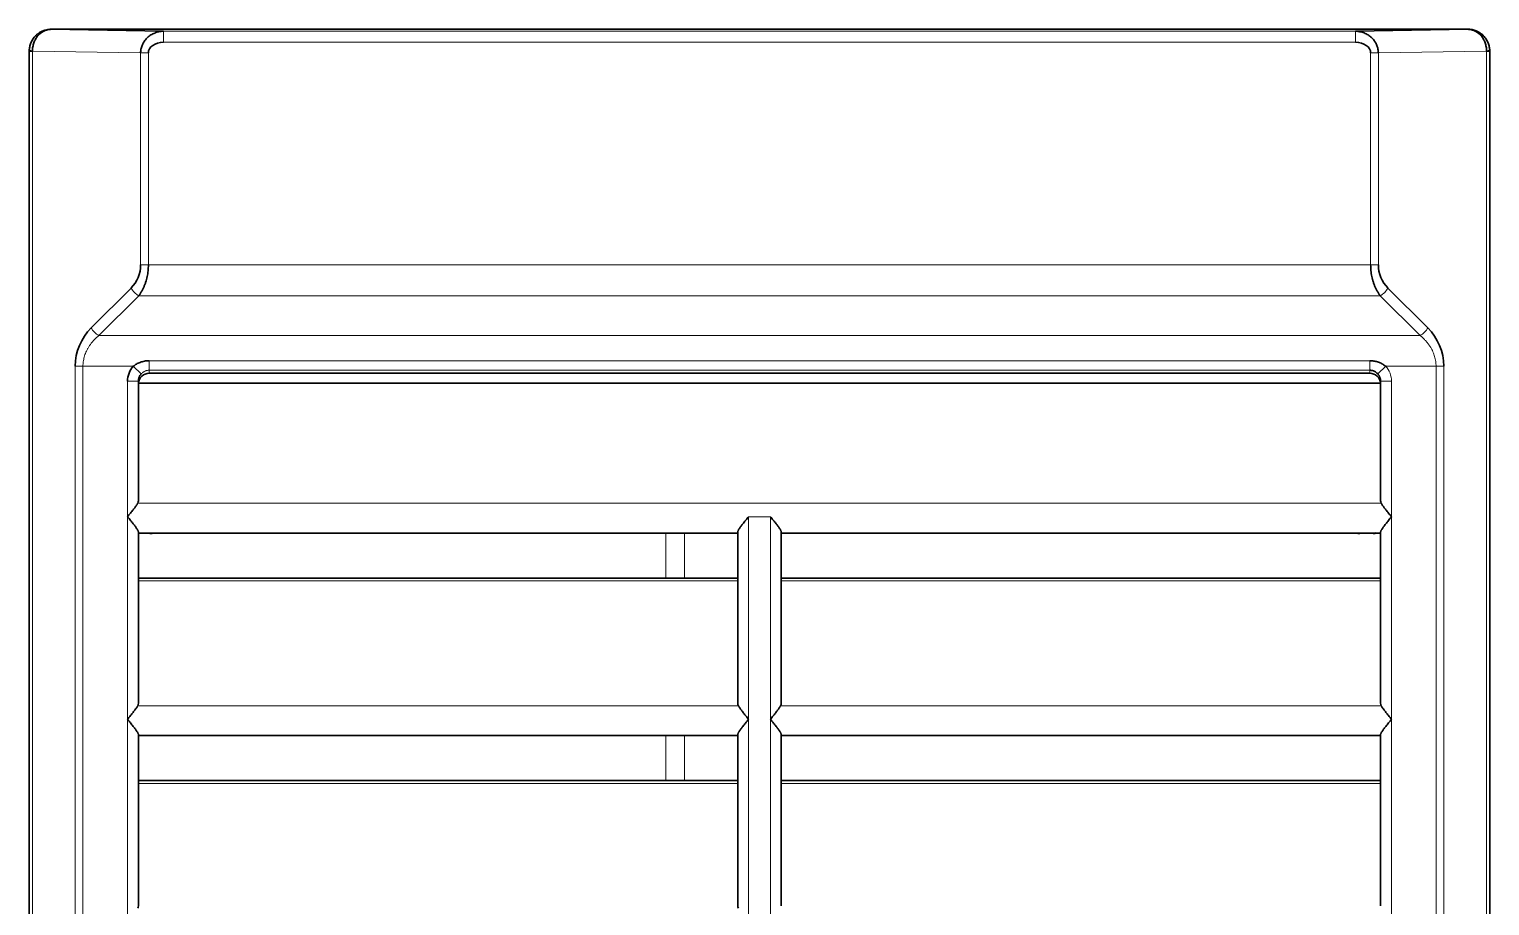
# Model space of a CAD drawing. Header units: inches. Extents: x -1096 to 3103, y -191 to 3207.
# Drawn here: x 2688.4 to 2755.4, y 1325 to 1365.3 of the extents above; entities that cross this region are included whole.
import ezdxf

# ---------------------------------------------------------------- set-up
doc = ezdxf.new("R2010")
doc.units = ezdxf.units.IN

msp = doc.modelspace()

# ---------------------------------------------------------------- linework, layer by layer
at = {"lineweight": 13}
for p, q in [((2689.364, 1365.285), (2689.37, 1365.291)), ((2694.525, 1365.194), (2749.214, 1365.194)), ((2694.525, 1365.194), (2694.525, 1364.695)), ((2749.214, 1365.194), (2749.214, 1364.695)), ((2754.369, 1365.291), (2754.375, 1365.285)), ((2694.525, 1364.695), (2749.214, 1364.695)), ((2688.507, 1364.287), (2693.473, 1364.201)), ((2688.507, 1364.281), (2688.507, 1252.808)), ((2693.473, 1354.469), (2693.473, 1364.201)), ((2693.473, 1364.201), (2693.827, 1364.201)), ((2693.827, 1354.469), (2693.827, 1364.201)), ((2749.913, 1364.201), (2749.913, 1354.469)), ((2750.266, 1364.201), (2749.913, 1364.201)), ((2750.266, 1364.201), (2755.233, 1364.287)), ((2750.266, 1364.201), (2750.266, 1354.469)), ((2755.233, 1252.808), (2755.233, 1364.281)), ((2693.473, 1354.469), (2693.827, 1354.469)), ((2749.913, 1354.469), (2693.827, 1354.469)), ((2750.266, 1354.469), (2749.913, 1354.469)), ((2691.206, 1351.58), (2693.034, 1353.408)), ((2750.706, 1353.408), (2752.534, 1351.58)), ((2691.559, 1351.226), (2693.388, 1353.055)), ((2750.352, 1353.055), (2693.388, 1353.055)), ((2750.352, 1353.055), (2752.18, 1351.226)), ((2691.559, 1351.226), (2752.18, 1351.226)), ((2690.473, 1349.812), (2690.827, 1349.812)), ((2690.473, 1252.977), (2690.473, 1349.812)), ((2690.827, 1252.977), (2690.827, 1349.812)), ((2690.827, 1349.812), (2693.137, 1349.812)), ((2693.137, 1349.812), (2693.503, 1349.472)), ((2693.87, 1350.068), (2693.87, 1349.632)), ((2693.87, 1350.068), (2749.87, 1350.068)), ((2749.87, 1350.068), (2749.87, 1349.632)), ((2750.603, 1349.812), (2750.236, 1349.472)), ((2750.603, 1349.812), (2752.913, 1349.812)), ((2752.913, 1349.812), (2752.913, 1252.977)), ((2753.266, 1349.812), (2752.913, 1349.812)), ((2753.266, 1349.812), (2753.266, 1252.977)), ((2692.87, 1342.907), (2692.87, 1349.132)), ((2692.87, 1349.132), (2693.37, 1349.132)), ((2693.87, 1349.632), (2693.87, 1349.492)), ((2693.87, 1349.632), (2749.87, 1349.632)), ((2749.87, 1349.492), (2749.87, 1349.632)), ((2750.87, 1349.132), (2750.37, 1349.132)), ((2750.87, 1342.907), (2750.87, 1349.132)), ((2750.399, 1343.529), (2693.34, 1343.529)), ((2692.87, 1333.607), (2692.87, 1342.907)), ((2721.37, 1342.907), (2721.37, 1333.607)), ((2722.37, 1342.907), (2721.37, 1342.907)), ((2722.37, 1333.607), (2722.37, 1342.907)), ((2750.87, 1333.607), (2750.87, 1342.907)), ((2717.567, 1340.09), (2717.567, 1342.157)), ((2718.433, 1342.157), (2718.433, 1340.089)), ((2720.87, 1339.962), (2693.37, 1339.962)), ((2750.37, 1339.962), (2722.87, 1339.962)), ((2720.899, 1334.229), (2693.34, 1334.229)), ((2750.399, 1334.229), (2722.84, 1334.229)), ((2692.87, 1324.307), (2692.87, 1333.607)), ((2721.37, 1333.607), (2721.37, 1324.307)), ((2722.37, 1324.307), (2722.37, 1333.607)), ((2750.87, 1333.607), (2750.87, 1324.307)), ((2717.567, 1330.79), (2717.567, 1332.857)), ((2718.433, 1332.856), (2718.433, 1330.79)), ((2720.87, 1330.662), (2693.37, 1330.662)), ((2750.37, 1330.662), (2722.87, 1330.662))]:
    msp.add_line(p, q, dxfattribs=at)
at = {"lineweight": 35}
for p, q in [((2689.364, 1365.285), (2694.525, 1365.194)), ((2754.369, 1365.291), (2689.37, 1365.291)), ((2749.214, 1365.194), (2754.375, 1365.285)), ((2688.663, 1364.998), (2688.654, 1364.989)), ((2755.085, 1364.989), (2755.077, 1364.998)), ((2688.361, 1364.281), (2688.361, 1252.808)), ((2688.507, 1364.287), (2688.507, 1364.281)), ((2755.233, 1364.281), (2755.233, 1364.287)), ((2755.379, 1252.808), (2755.379, 1364.281)), ((2693.37, 1343.643), (2693.37, 1349.132)), ((2749.87, 1349.492), (2693.87, 1349.492)), ((2750.37, 1349.132), (2750.37, 1343.643)), ((2693.372, 1349.039), (2693.37, 1348.993)), ((2750.368, 1349.039), (2693.372, 1349.039)), ((2750.37, 1348.993), (2750.368, 1349.039)), ((2693.37, 1334.343), (2693.37, 1342.2)), ((2693.37, 1342.157), (2720.87, 1342.157)), ((2693.887, 1342.157), (2693.896, 1342.141)), ((2693.891, 1342.15), (2693.902, 1342.14)), ((2693.902, 1342.14), (2694.004, 1342.14)), ((2693.985, 1342.171), (2694.004, 1342.14)), ((2720.87, 1334.343), (2720.87, 1342.2)), ((2722.87, 1342.2), (2722.87, 1334.343)), ((2722.87, 1342.157), (2750.37, 1342.157)), ((2748.029, 1342.141), (2748.039, 1342.157)), ((2748.62, 1342.148), (2748.729, 1342.148)), ((2748.729, 1342.14), (2748.739, 1342.157)), ((2749.322, 1342.14), (2749.424, 1342.14)), ((2750.022, 1342.14), (2750.006, 1342.16)), ((2750.022, 1342.14), (2750.124, 1342.14)), ((2750.134, 1342.149), (2750.103, 1342.174)), ((2750.37, 1342.2), (2750.37, 1334.343)), ((2720.87, 1340.091), (2693.37, 1340.091)), ((2750.37, 1340.091), (2722.87, 1340.091)), ((2693.37, 1325.043), (2693.37, 1332.9)), ((2693.37, 1332.857), (2720.87, 1332.857)), ((2720.87, 1325.043), (2720.87, 1332.9)), ((2722.87, 1332.9), (2722.87, 1325.043)), ((2722.87, 1332.857), (2750.37, 1332.857)), ((2750.37, 1332.9), (2750.37, 1325.043)), ((2720.87, 1330.791), (2693.37, 1330.791)), ((2750.37, 1330.791), (2722.87, 1330.791))]:
    msp.add_line(p, q, dxfattribs=at)
msp.add_arc((2693.87, 1349.132), 1, 137.14026, 180.0007, dxfattribs=at)
at = {"lineweight": 13}
msp.add_arc((2749.87, 1349.132), 1, 359.99944, 42.8596, dxfattribs=at)
at = {"lineweight": 35}
for centre, major_axis, ratio, start_param, end_param in [((2689.37, 1364.29), (0.707, 0.707), 0.999695, 0.785246, 1.350793), ((2754.37, 1364.29), (0.707, -0.707), 0.999695, 1.570796, 2.356347), ((2694.534, 1364.194), (-0.707, 0.012), 0.707033, 4.736904, 6.29547), ((2749.206, 1364.194), (-0.707, -0.012), 0.707076, 3.129259, 4.687714), ((2691.975, 1354.469), (0.323, 1.464), 0.999392, 4.143856, 4.929694), ((2751.765, 1354.469), (-0.691, 1.331), 0.99971, 1.092034, 1.877646), ((2692.966, 1349.816), (1.177, 2.201), 0.998275, 1.275852, 2.062555), ((2750.777, 1349.815), (-0.646, 2.41), 0.997719, 4.449963, 5.237047), ((2693.87, 1348.992), (0, -0.5), 0.999848, 3.141593, 4.61781), ((2749.87, 1348.992), (0, 0.5), 0.999848, 4.806968, 6.283185), ((2692.87, 1343.643), (-0.5, 0), 0.674509, 2.795963, 3.141593), ((2750.87, 1343.643), (-0.5, 0), 0.674509, 0, 0.34563), ((2692.87, 1334.343), (-0.5, 0), 0.674509, 2.795963, 3.141593), ((2721.37, 1334.343), (0.5, 0), 0.674509, 3.141593, 3.487223), ((2722.37, 1334.343), (-0.5, 0), 0.674509, 2.795963, 3.141593), ((2750.87, 1334.343), (0.5, 0), 0.674509, 3.141593, 3.487223), ((2692.87, 1325.043), (-0.5, 0), 0.674509, 2.795963, 3.141593), ((2721.37, 1325.043), (-0.5, 0), 0.674509, 0, 0.34563)]:
    msp.add_ellipse(centre, major_axis=major_axis, ratio=ratio, start_param=start_param, end_param=end_param, dxfattribs=at)
at = {"lineweight": 13}
for centre, major_axis, start_param, end_param in [((2693.388, 1353.408), (-0.354, 0.354), 1.047198, 2.094395), ((2750.352, 1353.408), (0.354, 0.354), 4.18879, 5.235988), ((2691.559, 1351.58), (-0.354, 0.354), 1.047198, 2.094395), ((2752.18, 1351.58), (0.354, 0.354), 4.18879, 5.235988)]:
    msp.add_ellipse(centre, major_axis=major_axis, ratio=0.57735, start_param=start_param, end_param=end_param, dxfattribs=at)
at = {"lineweight": 35}
for points in [[(2689.364, 1365.285), (2689.331, 1365.284), (2689.265, 1365.281), (2689.167, 1365.266), (2689.071, 1365.242), (2688.978, 1365.208), (2688.889, 1365.166), (2688.805, 1365.115), (2688.726, 1365.056), (2688.653, 1364.99), (2688.588, 1364.918), (2688.529, 1364.84), (2688.479, 1364.757), (2688.437, 1364.669), (2688.404, 1364.578), (2688.38, 1364.485), (2688.365, 1364.39), (2688.361, 1364.326), (2688.361, 1364.294)], [(2689.364, 1365.285), (2689.336, 1365.284), (2689.279, 1365.28), (2689.196, 1365.265), (2689.114, 1365.24), (2689.034, 1365.206), (2688.958, 1365.163), (2688.886, 1365.111), (2688.819, 1365.052), (2688.757, 1364.986), (2688.701, 1364.913), (2688.651, 1364.835), (2688.608, 1364.751), (2688.573, 1364.663), (2688.544, 1364.572), (2688.524, 1364.479), (2688.511, 1364.383), (2688.507, 1364.319), (2688.507, 1364.287)], [(2693.473, 1364.201), (2693.473, 1364.229), (2693.476, 1364.285), (2693.488, 1364.368), (2693.507, 1364.452), (2693.535, 1364.535), (2693.57, 1364.616), (2693.613, 1364.695), (2693.664, 1364.77), (2693.722, 1364.842), (2693.788, 1364.909), (2693.861, 1364.971), (2693.941, 1365.027), (2694.027, 1365.076), (2694.119, 1365.117), (2694.214, 1365.15), (2694.314, 1365.175), (2694.419, 1365.19), (2694.49, 1365.194), (2694.525, 1365.194)], [(2749.214, 1365.194), (2749.25, 1365.194), (2749.321, 1365.19), (2749.423, 1365.175), (2749.523, 1365.151), (2749.619, 1365.118), (2749.71, 1365.077), (2749.795, 1365.028), (2749.875, 1364.974), (2749.947, 1364.913), (2750.013, 1364.847), (2750.071, 1364.776), (2750.122, 1364.702), (2750.166, 1364.624), (2750.202, 1364.544), (2750.23, 1364.462), (2750.25, 1364.377), (2750.263, 1364.289), (2750.266, 1364.23), (2750.266, 1364.201)], [(2755.379, 1364.294), (2755.378, 1364.326), (2755.375, 1364.39), (2755.36, 1364.485), (2755.335, 1364.578), (2755.302, 1364.669), (2755.261, 1364.756), (2755.21, 1364.839), (2755.152, 1364.917), (2755.087, 1364.99), (2755.014, 1365.056), (2754.935, 1365.114), (2754.851, 1365.165), (2754.762, 1365.208), (2754.669, 1365.242), (2754.573, 1365.266), (2754.474, 1365.281), (2754.408, 1365.284), (2754.375, 1365.285)], [(2755.233, 1364.287), (2755.232, 1364.319), (2755.229, 1364.383), (2755.216, 1364.478), (2755.195, 1364.572), (2755.167, 1364.663), (2755.131, 1364.751), (2755.089, 1364.834), (2755.039, 1364.913), (2754.983, 1364.985), (2754.921, 1365.052), (2754.854, 1365.111), (2754.782, 1365.162), (2754.705, 1365.205), (2754.626, 1365.24), (2754.544, 1365.265), (2754.46, 1365.28), (2754.404, 1365.284), (2754.375, 1365.285)], [(2693.388, 1353.055), (2693.416, 1353.092), (2693.469, 1353.17), (2693.539, 1353.288), (2693.602, 1353.411), (2693.656, 1353.538), (2693.702, 1353.667), (2693.741, 1353.798), (2693.773, 1353.931), (2693.797, 1354.065), (2693.814, 1354.199), (2693.825, 1354.335), (2693.827, 1354.424), (2693.827, 1354.469)], [(2749.913, 1354.469), (2749.913, 1354.425), (2749.915, 1354.337), (2749.925, 1354.205), (2749.941, 1354.072), (2749.965, 1353.938), (2749.997, 1353.805), (2750.035, 1353.672), (2750.082, 1353.542), (2750.137, 1353.414), (2750.2, 1353.289), (2750.271, 1353.169), (2750.324, 1353.092), (2750.352, 1353.055)], [(2693.137, 1349.812), (2693.159, 1349.831), (2693.205, 1349.867), (2693.279, 1349.915), (2693.362, 1349.959), (2693.452, 1349.996), (2693.546, 1350.027), (2693.646, 1350.049), (2693.756, 1350.065), (2693.831, 1350.068), (2693.87, 1350.068)], [(2749.87, 1350.068), (2749.902, 1350.068), (2749.965, 1350.066), (2750.056, 1350.055), (2750.146, 1350.038), (2750.232, 1350.015), (2750.315, 1349.986), (2750.391, 1349.952), (2750.465, 1349.912), (2750.538, 1349.865), (2750.582, 1349.83), (2750.603, 1349.812)], [(2693.37, 1349.132), (2693.37, 1349.146), (2693.371, 1349.174), (2693.376, 1349.213), (2693.384, 1349.253), (2693.395, 1349.292), (2693.41, 1349.33), (2693.427, 1349.366), (2693.448, 1349.402), (2693.474, 1349.438), (2693.493, 1349.461), (2693.503, 1349.472)], [(2749.87, 1349.632), (2749.886, 1349.632), (2749.918, 1349.631), (2749.963, 1349.624), (2750.008, 1349.614), (2750.051, 1349.599), (2750.092, 1349.581), (2750.13, 1349.56), (2750.168, 1349.535), (2750.204, 1349.505), (2750.226, 1349.483), (2750.236, 1349.472)], [(2750.236, 1349.472), (2750.246, 1349.462), (2750.264, 1349.44), (2750.287, 1349.408), (2750.308, 1349.373), (2750.326, 1349.337), (2750.342, 1349.299), (2750.353, 1349.261), (2750.362, 1349.22), (2750.368, 1349.177), (2750.37, 1349.147), (2750.37, 1349.132)], [(2693.34, 1343.529), (2693.334, 1343.518), (2693.321, 1343.495), (2693.295, 1343.454), (2693.263, 1343.407), (2693.224, 1343.352), (2693.178, 1343.291), (2693.126, 1343.225), (2693.068, 1343.152), (2693.006, 1343.074), (2692.938, 1342.991), (2692.893, 1342.935), (2692.87, 1342.907)], [(2750.87, 1342.907), (2750.847, 1342.935), (2750.801, 1342.991), (2750.735, 1343.073), (2750.672, 1343.151), (2750.614, 1343.224), (2750.562, 1343.292), (2750.516, 1343.352), (2750.477, 1343.406), (2750.445, 1343.454), (2750.419, 1343.495), (2750.405, 1343.518), (2750.399, 1343.529)], [(2692.87, 1342.907), (2692.893, 1342.879), (2692.939, 1342.823), (2693.008, 1342.738), (2693.073, 1342.657), (2693.133, 1342.581), (2693.185, 1342.513), (2693.231, 1342.452), (2693.27, 1342.397), (2693.302, 1342.35), (2693.328, 1342.309), (2693.347, 1342.274), (2693.36, 1342.244), (2693.368, 1342.219), (2693.37, 1342.206), (2693.37, 1342.2)], [(2720.87, 1342.2), (2720.87, 1342.206), (2720.871, 1342.219), (2720.879, 1342.244), (2720.893, 1342.273), (2720.912, 1342.308), (2720.937, 1342.349), (2720.969, 1342.397), (2721.008, 1342.452), (2721.054, 1342.513), (2721.107, 1342.581), (2721.166, 1342.656), (2721.232, 1342.738), (2721.301, 1342.823), (2721.347, 1342.879), (2721.37, 1342.907)], [(2722.37, 1342.907), (2722.393, 1342.879), (2722.438, 1342.823), (2722.507, 1342.738), (2722.573, 1342.657), (2722.632, 1342.582), (2722.685, 1342.513), (2722.731, 1342.452), (2722.77, 1342.397), (2722.802, 1342.35), (2722.828, 1342.309), (2722.847, 1342.274), (2722.86, 1342.244), (2722.868, 1342.219), (2722.87, 1342.206), (2722.87, 1342.2)], [(2750.87, 1342.907), (2750.846, 1342.878), (2750.799, 1342.82), (2750.73, 1342.735), (2750.665, 1342.654), (2750.605, 1342.579), (2750.552, 1342.51), (2750.506, 1342.449), (2750.467, 1342.394), (2750.436, 1342.347), (2750.411, 1342.307), (2750.392, 1342.272), (2750.379, 1342.243), (2750.371, 1342.219), (2750.37, 1342.206), (2750.37, 1342.2)], [(2748.723, 1342.151), (2748.689, 1342.149), (2748.655, 1342.148), (2748.619, 1342.148)], [(2693.34, 1334.229), (2693.334, 1334.218), (2693.321, 1334.195), (2693.295, 1334.154), (2693.263, 1334.107), (2693.224, 1334.052), (2693.178, 1333.991), (2693.126, 1333.925), (2693.068, 1333.852), (2693.006, 1333.774), (2692.938, 1333.691), (2692.893, 1333.635), (2692.87, 1333.607)], [(2721.37, 1333.607), (2721.347, 1333.635), (2721.301, 1333.691), (2721.235, 1333.773), (2721.172, 1333.851), (2721.114, 1333.924), (2721.062, 1333.992), (2721.016, 1334.052), (2720.977, 1334.106), (2720.945, 1334.154), (2720.919, 1334.195), (2720.905, 1334.218), (2720.899, 1334.229)], [(2722.84, 1334.229), (2722.834, 1334.218), (2722.821, 1334.195), (2722.795, 1334.154), (2722.762, 1334.106), (2722.723, 1334.052), (2722.678, 1333.992), (2722.626, 1333.924), (2722.568, 1333.851), (2722.505, 1333.773), (2722.438, 1333.691), (2722.393, 1333.635), (2722.37, 1333.607)], [(2750.87, 1333.607), (2750.847, 1333.635), (2750.801, 1333.691), (2750.734, 1333.774), (2750.671, 1333.852), (2750.614, 1333.925), (2750.562, 1333.991), (2750.516, 1334.052), (2750.477, 1334.107), (2750.445, 1334.154), (2750.419, 1334.195), (2750.405, 1334.218), (2750.399, 1334.229)], [(2692.87, 1333.607), (2692.893, 1333.579), (2692.939, 1333.523), (2693.008, 1333.438), (2693.073, 1333.357), (2693.133, 1333.281), (2693.185, 1333.213), (2693.231, 1333.152), (2693.27, 1333.097), (2693.302, 1333.05), (2693.328, 1333.009), (2693.347, 1332.974), (2693.36, 1332.944), (2693.368, 1332.919), (2693.37, 1332.906), (2693.37, 1332.9)], [(2721.37, 1333.607), (2721.346, 1333.578), (2721.299, 1333.52), (2721.23, 1333.435), (2721.165, 1333.354), (2721.105, 1333.279), (2721.052, 1333.21), (2721.006, 1333.149), (2720.967, 1333.094), (2720.936, 1333.047), (2720.911, 1333.007), (2720.892, 1332.972), (2720.879, 1332.943), (2720.871, 1332.919), (2720.87, 1332.906), (2720.87, 1332.9)], [(2722.37, 1333.607), (2722.394, 1333.578), (2722.441, 1333.52), (2722.51, 1333.435), (2722.575, 1333.354), (2722.634, 1333.279), (2722.687, 1333.21), (2722.733, 1333.149), (2722.772, 1333.094), (2722.804, 1333.047), (2722.829, 1333.007), (2722.848, 1332.972), (2722.861, 1332.943), (2722.868, 1332.919), (2722.87, 1332.906), (2722.87, 1332.9)], [(2750.37, 1332.9), (2750.37, 1332.906), (2750.371, 1332.919), (2750.379, 1332.944), (2750.393, 1332.973), (2750.412, 1333.008), (2750.437, 1333.049), (2750.469, 1333.097), (2750.508, 1333.151), (2750.554, 1333.213), (2750.607, 1333.281), (2750.666, 1333.356), (2750.732, 1333.438), (2750.801, 1333.523), (2750.847, 1333.579), (2750.87, 1333.607)]]:
    msp.add_open_spline(points, degree=3, dxfattribs=at)
for points in [[(2688.507, 1364.287), (2688.483, 1364.288), (2688.462, 1364.288), (2688.425, 1364.29), (2688.41, 1364.29), (2688.384, 1364.291), (2688.375, 1364.292), (2688.363, 1364.293), (2688.36, 1364.293), (2688.361, 1364.294)], [(2688.507, 1364.281), (2688.483, 1364.281), (2688.462, 1364.281), (2688.425, 1364.281), (2688.409, 1364.281), (2688.384, 1364.281), (2688.375, 1364.281), (2688.363, 1364.281), (2688.36, 1364.281), (2688.361, 1364.281)], [(2755.233, 1364.281), (2755.256, 1364.281), (2755.277, 1364.281), (2755.314, 1364.281), (2755.33, 1364.281), (2755.355, 1364.281), (2755.365, 1364.281), (2755.377, 1364.281), (2755.38, 1364.281), (2755.379, 1364.281)]]:
    msp.add_open_spline(points, degree=3, knots=[0, 0, 0, 0, 0.25, 0.25, 0.5, 0.5, 0.75, 0.75, 1, 1, 1, 1], dxfattribs=at)
msp.add_rational_spline([(2755.233, 1364.287), (2755.33, 1364.29), (2755.381, 1364.292), (2755.379, 1364.294)], [1.04137589305, 0.986206869417, 0.986208035673, 1.04137939182], degree=3, dxfattribs=at)
at = {"lineweight": 13}
for points, knots in [([(2690.827, 1349.812), (2690.827, 1349.848), (2690.829, 1349.919), (2690.84, 1350.025), (2690.858, 1350.132), (2690.883, 1350.24), (2690.917, 1350.35), (2690.96, 1350.46), (2691.012, 1350.571), (2691.074, 1350.682), (2691.146, 1350.793), (2691.23, 1350.904), (2691.326, 1351.014), (2691.436, 1351.123), (2691.517, 1351.192), (2691.559, 1351.226)], [0, 0, 0, 0, 0.062041, 0.123382, 0.186518, 0.251671, 0.319183, 0.389377, 0.462676, 0.539543, 0.620442, 0.705696, 0.796964, 0.895027, 1, 1, 1, 1]), ([(2752.18, 1351.226), (2752.222, 1351.193), (2752.299, 1351.127), (2752.406, 1351.022), (2752.5, 1350.916), (2752.583, 1350.808), (2752.655, 1350.699), (2752.718, 1350.589), (2752.771, 1350.48), (2752.815, 1350.37), (2752.85, 1350.261), (2752.878, 1350.151), (2752.898, 1350.04), (2752.91, 1349.927), (2752.913, 1349.85), (2752.913, 1349.812)], [0, 0, 0, 0, 0.101957, 0.195413, 0.284123, 0.368256, 0.448269, 0.524583, 0.597658, 0.667905, 0.735735, 0.801168, 0.866733, 0.933264, 1, 1, 1, 1]), ([(2693.503, 1349.472), (2693.514, 1349.484), (2693.537, 1349.506), (2693.575, 1349.537), (2693.616, 1349.564), (2693.661, 1349.587), (2693.709, 1349.607), (2693.759, 1349.621), (2693.813, 1349.63), (2693.851, 1349.632), (2693.87, 1349.632)], [0, 0, 0, 0, 0.114389, 0.22928, 0.348436, 0.47093, 0.595409, 0.723627, 0.859621, 1, 1, 1, 1])]:
    msp.add_open_spline(points, degree=3, knots=knots, dxfattribs=at)

doc.saveas('drawing.dxf')
